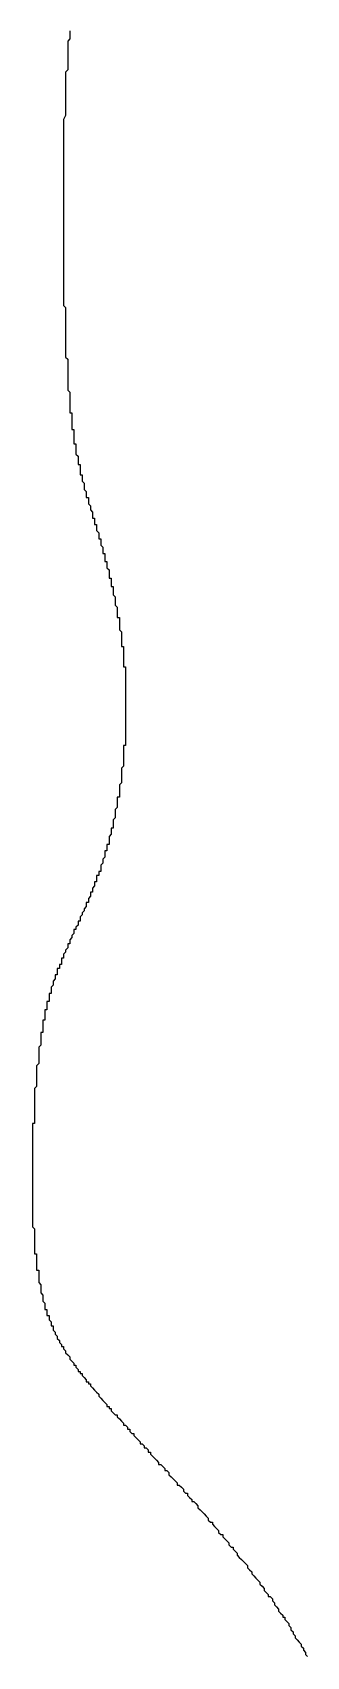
# Model space of a CAD drawing. Header units: millimetres. Extents: x 289 to 9778, y -894 to 6380.
# Drawn here: x 7139.17 to 7140.49, y 599.29 to 607.15 of the extents above; entities that cross this region are included whole.
import ezdxf

# ---------------------------------------------------------------- set-up
doc = ezdxf.new("R2010")
doc.units = ezdxf.units.MM

msp = doc.modelspace()

# ---------------------------------------------------------------- linework, layer by layer
msp.add_polyline3d([(7139.3497, 607.1575, 0), (7139.3497, 607.1475, 0), (7139.3497, 607.1375, 0), (7139.3497, 607.1275, 0), (7139.3497, 607.1175, 0), (7139.3397, 607.1075, 0), (7139.3397, 607.0875, 0), (7139.3397, 607.0775, 0), (7139.3397, 607.0675, 0), (7139.3397, 607.0575, 0), (7139.3397, 607.0475, 0), (7139.3397, 607.0275, 0), (7139.3397, 607.0175, 0), (7139.3397, 607.0075, 0), (7139.3397, 606.9975, 0), (7139.3397, 606.9775, 0), (7139.3397, 606.9675, 0), (7139.3297, 606.9575, 0), (7139.3297, 606.9375, 0), (7139.3297, 606.9275, 0), (7139.3297, 606.9175, 0), (7139.3297, 606.9075, 0), (7139.3297, 606.8875, 0), (7139.3297, 606.8775, 0), (7139.3297, 606.8675, 0), (7139.3297, 606.8475, 0), (7139.3297, 606.8375, 0), (7139.3297, 606.8275, 0), (7139.3297, 606.8075, 0), (7139.3297, 606.7975, 0), (7139.3297, 606.7875, 0), (7139.3297, 606.7675, 0), (7139.3297, 606.7575, 0), (7139.3297, 606.7475, 0), (7139.3197, 606.7275, 0), (7139.3197, 606.7175, 0), (7139.3197, 606.7075, 0), (7139.3197, 606.6875, 0), (7139.3197, 606.6775, 0), (7139.3197, 606.6575, 0), (7139.3197, 606.6475, 0), (7139.3197, 606.6375, 0), (7139.3197, 606.6175, 0), (7139.3197, 606.6075, 0), (7139.3197, 606.5975, 0), (7139.3197, 606.5775, 0), (7139.3197, 606.5675, 0), (7139.3197, 606.5475, 0), (7139.3197, 606.5375, 0), (7139.3197, 606.5275, 0), (7139.3197, 606.5075, 0), (7139.3197, 606.4975, 0), (7139.3197, 606.4875, 0), (7139.3197, 606.4675, 0), (7139.3197, 606.4575, 0), (7139.3197, 606.4375, 0), (7139.3197, 606.4275, 0), (7139.3197, 606.4175, 0), (7139.3197, 606.3975, 0), (7139.3197, 606.3875, 0), (7139.3197, 606.3675, 0), (7139.3197, 606.3575, 0), (7139.3197, 606.3475, 0), (7139.3197, 606.3275, 0), (7139.3197, 606.3175, 0), (7139.3197, 606.3075, 0), (7139.3197, 606.2875, 0), (7139.3197, 606.2775, 0), (7139.3197, 606.2675, 0), (7139.3197, 606.2475, 0), (7139.3197, 606.2375, 0), (7139.3197, 606.2275, 0), (7139.3197, 606.2075, 0), (7139.3197, 606.1975, 0), (7139.3197, 606.1875, 0), (7139.3197, 606.1675, 0), (7139.3197, 606.1575, 0), (7139.3197, 606.1475, 0), (7139.3197, 606.1275, 0), (7139.3197, 606.1175, 0), (7139.3197, 606.1075, 0), (7139.3197, 606.0875, 0), (7139.3197, 606.0775, 0), (7139.3197, 606.0675, 0), (7139.3197, 606.0575, 0), (7139.3197, 606.0375, 0), (7139.3197, 606.0275, 0), (7139.3197, 606.0175, 0), (7139.3197, 605.9975, 0), (7139.3197, 605.9875, 0), (7139.3197, 605.9775, 0), (7139.3197, 605.9675, 0), (7139.3197, 605.9575, 0), (7139.3197, 605.9375, 0), (7139.3197, 605.9275, 0), (7139.3197, 605.9175, 0), (7139.3197, 605.9075, 0), (7139.3197, 605.8975, 0), (7139.3197, 605.8775, 0), (7139.3197, 605.8675, 0), (7139.3197, 605.8575, 0), (7139.3197, 605.8475, 0), (7139.3197, 605.8375, 0), (7139.3197, 605.8275, 0), (7139.3297, 605.8175, 0), (7139.3297, 605.7975, 0), (7139.3297, 605.7875, 0), (7139.3297, 605.7775, 0), (7139.3297, 605.7675, 0), (7139.3297, 605.7575, 0), (7139.3297, 605.7475, 0), (7139.3297, 605.7375, 0), (7139.3297, 605.7275, 0), (7139.3297, 605.7175, 0), (7139.3297, 605.7075, 0), (7139.3297, 605.6975, 0), (7139.3297, 605.6875, 0), (7139.3297, 605.6775, 0), (7139.3297, 605.6675, 0), (7139.3297, 605.6575, 0), (7139.3297, 605.6475, 0), (7139.3297, 605.6375, 0), (7139.3297, 605.6275, 0), (7139.3297, 605.6175, 0), (7139.3297, 605.6075, 0), (7139.3297, 605.5975, 0), (7139.3297, 605.5975, 0), (7139.3297, 605.5875, 0), (7139.3297, 605.5775, 0), (7139.3397, 605.5675, 0), (7139.3397, 605.5575, 0), (7139.3397, 605.5475, 0), (7139.3397, 605.5375, 0), (7139.3397, 605.5375, 0), (7139.3397, 605.5275, 0), (7139.3397, 605.5175, 0), (7139.3397, 605.5075, 0), (7139.3397, 605.4975, 0), (7139.3397, 605.4975, 0), (7139.3397, 605.4875, 0), (7139.3397, 605.4775, 0), (7139.3397, 605.4675, 0), (7139.3397, 605.4575, 0), (7139.3397, 605.4575, 0), (7139.3397, 605.4475, 0), (7139.3397, 605.4375, 0), (7139.3397, 605.4375, 0), (7139.3397, 605.4275, 0), (7139.3397, 605.4175, 0), (7139.3497, 605.4075, 0), (7139.3497, 605.4075, 0), (7139.3497, 605.3975, 0), (7139.3497, 605.3875, 0), (7139.3497, 605.3875, 0), (7139.3497, 605.3775, 0), (7139.3497, 605.3675, 0), (7139.3497, 605.3675, 0), (7139.3497, 605.3575, 0), (7139.3497, 605.3475, 0), (7139.3497, 605.3475, 0), (7139.3497, 605.3375, 0), (7139.3497, 605.3375, 0), (7139.3497, 605.3275, 0), (7139.3497, 605.3175, 0), (7139.3497, 605.3175, 0), (7139.3497, 605.3075, 0), (7139.3597, 605.3075, 0), (7139.3597, 605.2975, 0), (7139.3597, 605.2875, 0), (7139.3597, 605.2875, 0), (7139.3597, 605.2775, 0), (7139.3597, 605.2775, 0), (7139.3597, 605.2675, 0), (7139.3597, 605.2675, 0), (7139.3597, 605.2575, 0), (7139.3597, 605.2575, 0), (7139.3597, 605.2475, 0), (7139.3597, 605.2475, 0), (7139.3597, 605.2375, 0), (7139.3597, 605.2375, 0), (7139.3597, 605.2275, 0), (7139.3697, 605.2275, 0), (7139.3697, 605.2175, 0), (7139.3697, 605.2175, 0), (7139.3697, 605.2075, 0), (7139.3697, 605.2075, 0), (7139.3697, 605.1975, 0), (7139.3697, 605.1975, 0), (7139.3697, 605.1875, 0), (7139.3697, 605.1875, 0), (7139.3697, 605.1775, 0), (7139.3697, 605.1775, 0), (7139.3697, 605.1775, 0), (7139.3697, 605.1675, 0), (7139.3697, 605.1675, 0), (7139.3697, 605.1575, 0), (7139.3797, 605.1575, 0), (7139.3797, 605.1475, 0), (7139.3797, 605.1475, 0), (7139.3797, 605.1475, 0), (7139.3797, 605.1375, 0), (7139.3797, 605.1375, 0), (7139.3797, 605.1275, 0), (7139.3797, 605.1275, 0), (7139.3797, 605.1275, 0), (7139.3797, 605.1175, 0), (7139.3797, 605.1175, 0), (7139.3797, 605.1075, 0), (7139.3797, 605.1075, 0), (7139.3797, 605.1075, 0), (7139.3897, 605.0975, 0), (7139.3897, 605.0975, 0), (7139.3897, 605.0975, 0), (7139.3897, 605.0875, 0), (7139.3897, 605.0875, 0), (7139.3897, 605.0775, 0), (7139.3897, 605.0775, 0), (7139.3897, 605.0775, 0), (7139.3897, 605.0675, 0), (7139.3897, 605.0675, 0), (7139.3897, 605.0675, 0), (7139.3897, 605.0575, 0), (7139.3897, 605.0575, 0), (7139.3997, 605.0575, 0), (7139.3997, 605.0475, 0), (7139.3997, 605.0475, 0), (7139.3997, 605.0375, 0), (7139.3997, 605.0375, 0), (7139.3997, 605.0375, 0), (7139.3997, 605.0275, 0), (7139.3997, 605.0275, 0), (7139.3997, 605.0275, 0), (7139.3997, 605.0175, 0), (7139.3997, 605.0175, 0), (7139.3997, 605.0175, 0), (7139.3997, 605.0075, 0), (7139.4097, 605.0075, 0), (7139.4097, 605.0075, 0), (7139.4097, 604.9975, 0), (7139.4097, 604.9975, 0), (7139.4097, 604.9975, 0), (7139.4097, 604.9875, 0), (7139.4097, 604.9875, 0), (7139.4097, 604.9875, 0), (7139.4097, 604.9775, 0), (7139.4097, 604.9775, 0), (7139.4097, 604.9775, 0), (7139.4097, 604.9775, 0), (7139.4197, 604.9675, 0), (7139.4197, 604.9675, 0), (7139.4197, 604.9675, 0), (7139.4197, 604.9575, 0), (7139.4197, 604.9575, 0), (7139.4197, 604.9575, 0), (7139.4197, 604.9475, 0), (7139.4197, 604.9475, 0), (7139.4197, 604.9475, 0), (7139.4197, 604.9375, 0), (7139.4197, 604.9375, 0), (7139.4197, 604.9375, 0), (7139.4297, 604.9275, 0), (7139.4297, 604.9275, 0), (7139.4297, 604.9275, 0), (7139.4297, 604.9175, 0), (7139.4297, 604.9175, 0), (7139.4297, 604.9175, 0), (7139.4297, 604.9175, 0), (7139.4297, 604.9075, 0), (7139.4297, 604.9075, 0), (7139.4297, 604.9075, 0), (7139.4297, 604.8975, 0), (7139.4397, 604.8975, 0), (7139.4397, 604.8975, 0), (7139.4397, 604.8875, 0), (7139.4397, 604.8875, 0), (7139.4397, 604.8875, 0), (7139.4397, 604.8775, 0), (7139.4397, 604.8775, 0), (7139.4397, 604.8775, 0), (7139.4397, 604.8675, 0), (7139.4397, 604.8675, 0), (7139.4397, 604.8675, 0), (7139.4497, 604.8575, 0), (7139.4497, 604.8575, 0), (7139.4497, 604.8575, 0), (7139.4497, 604.8575, 0), (7139.4497, 604.8475, 0), (7139.4497, 604.8475, 0), (7139.4497, 604.8475, 0), (7139.4497, 604.8375, 0), (7139.4497, 604.8375, 0), (7139.4497, 604.8375, 0), (7139.4597, 604.8275, 0), (7139.4597, 604.8275, 0), (7139.4597, 604.8275, 0), (7139.4597, 604.8175, 0), (7139.4597, 604.8175, 0), (7139.4597, 604.8175, 0), (7139.4597, 604.8075, 0), (7139.4597, 604.8075, 0), (7139.4597, 604.8075, 0), (7139.4597, 604.7975, 0), (7139.4697, 604.7975, 0), (7139.4697, 604.7975, 0), (7139.4697, 604.7875, 0), (7139.4697, 604.7875, 0), (7139.4697, 604.7875, 0), (7139.4697, 604.7775, 0), (7139.4697, 604.7775, 0), (7139.4697, 604.7775, 0), (7139.4697, 604.7675, 0), (7139.4697, 604.7675, 0), (7139.4797, 604.7675, 0), (7139.4797, 604.7575, 0), (7139.4797, 604.7575, 0), (7139.4797, 604.7575, 0), (7139.4797, 604.7475, 0), (7139.4797, 604.7475, 0), (7139.4797, 604.7475, 0), (7139.4797, 604.7375, 0), (7139.4797, 604.7375, 0), (7139.4797, 604.7375, 0), (7139.4897, 604.7275, 0), (7139.4897, 604.7275, 0), (7139.4897, 604.7275, 0), (7139.4897, 604.7175, 0), (7139.4897, 604.7175, 0), (7139.4897, 604.7175, 0), (7139.4897, 604.7075, 0), (7139.4897, 604.7075, 0), (7139.4897, 604.6975, 0), (7139.4897, 604.6975, 0), (7139.4997, 604.6975, 0), (7139.4997, 604.6875, 0), (7139.4997, 604.6875, 0), (7139.4997, 604.6875, 0), (7139.4997, 604.6775, 0), (7139.4997, 604.6775, 0), (7139.4997, 604.6775, 0), (7139.4997, 604.6675, 0), (7139.4997, 604.6675, 0), (7139.5097, 604.6575, 0), (7139.5097, 604.6575, 0), (7139.5097, 604.6575, 0), (7139.5097, 604.6475, 0), (7139.5097, 604.6475, 0), (7139.5097, 604.6475, 0), (7139.5097, 604.6375, 0), (7139.5097, 604.6375, 0), (7139.5097, 604.6275, 0), (7139.5097, 604.6275, 0), (7139.5197, 604.6275, 0), (7139.5197, 604.6175, 0), (7139.5197, 604.6175, 0), (7139.5197, 604.6075, 0), (7139.5197, 604.6075, 0), (7139.5197, 604.6075, 0), (7139.5197, 604.5975, 0), (7139.5197, 604.5975, 0), (7139.5197, 604.5875, 0), (7139.5297, 604.5875, 0), (7139.5297, 604.5875, 0), (7139.5297, 604.5775, 0), (7139.5297, 604.5775, 0), (7139.5297, 604.5675, 0), (7139.5297, 604.5675, 0), (7139.5297, 604.5675, 0), (7139.5297, 604.5575, 0), (7139.5297, 604.5575, 0), (7139.5397, 604.5475, 0), (7139.5397, 604.5475, 0), (7139.5397, 604.5375, 0), (7139.5397, 604.5375, 0), (7139.5397, 604.5375, 0), (7139.5397, 604.5275, 0), (7139.5397, 604.5275, 0), (7139.5397, 604.5175, 0), (7139.5397, 604.5175, 0), (7139.5397, 604.5075, 0), (7139.5497, 604.5075, 0), (7139.5497, 604.4975, 0), (7139.5497, 604.4975, 0), (7139.5497, 604.4975, 0), (7139.5497, 604.4875, 0), (7139.5497, 604.4875, 0), (7139.5497, 604.4775, 0), (7139.5497, 604.4775, 0), (7139.5497, 604.4675, 0), (7139.5597, 604.4675, 0), (7139.5597, 604.4575, 0), (7139.5597, 604.4575, 0), (7139.5597, 604.4475, 0), (7139.5597, 604.4475, 0), (7139.5597, 604.4475, 0), (7139.5597, 604.4375, 0), (7139.5597, 604.4375, 0), (7139.5597, 604.4275, 0), (7139.5597, 604.4275, 0), (7139.5697, 604.4175, 0), (7139.5697, 604.4175, 0), (7139.5697, 604.4075, 0), (7139.5697, 604.4075, 0), (7139.5697, 604.3975, 0), (7139.5697, 604.3975, 0), (7139.5697, 604.3875, 0), (7139.5697, 604.3875, 0), (7139.5697, 604.3775, 0), (7139.5697, 604.3775, 0), (7139.5797, 604.3675, 0), (7139.5797, 604.3675, 0), (7139.5797, 604.3575, 0), (7139.5797, 604.3575, 0), (7139.5797, 604.3475, 0), (7139.5797, 604.3475, 0), (7139.5797, 604.3375, 0), (7139.5797, 604.3375, 0), (7139.5797, 604.3275, 0), (7139.5797, 604.3275, 0), (7139.5797, 604.3175, 0), (7139.5897, 604.3175, 0), (7139.5897, 604.3075, 0), (7139.5897, 604.3075, 0), (7139.5897, 604.2975, 0), (7139.5897, 604.2975, 0), (7139.5897, 604.2875, 0), (7139.5897, 604.2875, 0), (7139.5897, 604.2775, 0), (7139.5897, 604.2775, 0), (7139.5897, 604.2675, 0), (7139.5897, 604.2675, 0), (7139.5897, 604.2575, 0), (7139.5997, 604.2475, 0), (7139.5997, 604.2475, 0), (7139.5997, 604.2375, 0), (7139.5997, 604.2375, 0), (7139.5997, 604.2275, 0), (7139.5997, 604.2275, 0), (7139.5997, 604.2175, 0), (7139.5997, 604.2175, 0), (7139.5997, 604.2075, 0), (7139.5997, 604.2075, 0), (7139.5997, 604.1975, 0), (7139.5997, 604.1975, 0), (7139.5997, 604.1875, 0), (7139.5997, 604.1775, 0), (7139.6097, 604.1775, 0), (7139.6097, 604.1675, 0), (7139.6097, 604.1675, 0), (7139.6097, 604.1575, 0), (7139.6097, 604.1575, 0), (7139.6097, 604.1475, 0), (7139.6097, 604.1375, 0), (7139.6097, 604.1375, 0), (7139.6097, 604.1275, 0), (7139.6097, 604.1275, 0), (7139.6097, 604.1175, 0), (7139.6097, 604.1175, 0), (7139.6097, 604.1075, 0), (7139.6097, 604.0975, 0), (7139.6097, 604.0975, 0), (7139.6097, 604.0875, 0), (7139.6097, 604.0875, 0), (7139.6097, 604.0775, 0), (7139.6197, 604.0775, 0), (7139.6197, 604.0675, 0), (7139.6197, 604.0575, 0), (7139.6197, 604.0575, 0), (7139.6197, 604.0475, 0), (7139.6197, 604.0475, 0), (7139.6197, 604.0375, 0), (7139.6197, 604.0275, 0), (7139.6197, 604.0275, 0), (7139.6197, 604.0175, 0), (7139.6197, 604.0175, 0), (7139.6197, 604.0075, 0), (7139.6197, 603.9975, 0), (7139.6197, 603.9975, 0), (7139.6197, 603.9875, 0), (7139.6197, 603.9875, 0), (7139.6197, 603.9775, 0), (7139.6197, 603.9675, 0), (7139.6197, 603.9675, 0), (7139.6197, 603.9575, 0), (7139.6197, 603.9575, 0), (7139.6197, 603.9475, 0), (7139.6197, 603.9375, 0), (7139.6197, 603.9375, 0), (7139.6197, 603.9275, 0), (7139.6197, 603.9275, 0), (7139.6197, 603.9175, 0), (7139.6197, 603.9075, 0), (7139.6197, 603.9075, 0), (7139.6197, 603.8975, 0), (7139.6197, 603.8875, 0), (7139.6197, 603.8875, 0), (7139.6197, 603.8775, 0), (7139.6197, 603.8775, 0), (7139.6197, 603.8675, 0), (7139.6197, 603.8575, 0), (7139.6197, 603.8575, 0), (7139.6197, 603.8475, 0), (7139.6197, 603.8375, 0), (7139.6197, 603.8375, 0), (7139.6197, 603.8275, 0), (7139.6197, 603.8275, 0), (7139.6197, 603.8175, 0), (7139.6197, 603.8075, 0), (7139.6197, 603.8075, 0), (7139.6197, 603.7975, 0), (7139.6197, 603.7875, 0), (7139.6197, 603.7875, 0), (7139.6197, 603.7775, 0), (7139.6197, 603.7675, 0), (7139.6197, 603.7675, 0), (7139.6197, 603.7575, 0), (7139.6197, 603.7575, 0), (7139.6197, 603.7475, 0), (7139.6197, 603.7375, 0), (7139.6197, 603.7375, 0), (7139.6197, 603.7275, 0), (7139.6197, 603.7175, 0), (7139.6197, 603.7175, 0), (7139.6197, 603.7075, 0), (7139.6197, 603.6975, 0), (7139.6097, 603.6975, 0), (7139.6097, 603.6875, 0), (7139.6097, 603.6875, 0), (7139.6097, 603.6775, 0), (7139.6097, 603.6675, 0), (7139.6097, 603.6675, 0), (7139.6097, 603.6575, 0), (7139.6097, 603.6475, 0), (7139.6097, 603.6475, 0), (7139.6097, 603.6375, 0), (7139.6097, 603.6275, 0), (7139.6097, 603.6275, 0), (7139.6097, 603.6175, 0), (7139.6097, 603.6075, 0), (7139.6097, 603.6075, 0), (7139.6097, 603.5975, 0), (7139.6097, 603.5975, 0), (7139.5997, 603.5875, 0), (7139.5997, 603.5775, 0), (7139.5997, 603.5775, 0), (7139.5997, 603.5675, 0), (7139.5997, 603.5575, 0), (7139.5997, 603.5575, 0), (7139.5997, 603.5475, 0), (7139.5997, 603.5375, 0), (7139.5997, 603.5375, 0), (7139.5997, 603.5275, 0), (7139.5997, 603.5175, 0), (7139.5997, 603.5175, 0), (7139.5897, 603.5075, 0), (7139.5897, 603.5075, 0), (7139.5897, 603.4975, 0), (7139.5897, 603.4875, 0), (7139.5897, 603.4875, 0), (7139.5897, 603.4775, 0), (7139.5897, 603.4675, 0), (7139.5897, 603.4675, 0), (7139.5897, 603.4575, 0), (7139.5897, 603.4475, 0), (7139.5797, 603.4475, 0), (7139.5797, 603.4375, 0), (7139.5797, 603.4375, 0), (7139.5797, 603.4275, 0), (7139.5797, 603.4175, 0), (7139.5797, 603.4175, 0), (7139.5797, 603.4075, 0), (7139.5797, 603.3975, 0), (7139.5797, 603.3975, 0), (7139.5697, 603.3875, 0), (7139.5697, 603.3775, 0), (7139.5697, 603.3775, 0), (7139.5697, 603.3675, 0), (7139.5697, 603.3675, 0), (7139.5697, 603.3575, 0), (7139.5697, 603.3475, 0), (7139.5697, 603.3475, 0), (7139.5597, 603.3375, 0), (7139.5597, 603.3275, 0), (7139.5597, 603.3275, 0), (7139.5597, 603.3175, 0), (7139.5597, 603.3175, 0), (7139.5597, 603.3075, 0), (7139.5597, 603.2975, 0), (7139.5497, 603.2975, 0), (7139.5497, 603.2875, 0), (7139.5497, 603.2775, 0), (7139.5497, 603.2775, 0), (7139.5497, 603.2675, 0), (7139.5497, 603.2675, 0), (7139.5397, 603.2575, 0), (7139.5397, 603.2475, 0), (7139.5397, 603.2475, 0), (7139.5397, 603.2375, 0), (7139.5397, 603.2375, 0), (7139.5397, 603.2275, 0), (7139.5397, 603.2175, 0), (7139.5297, 603.2175, 0), (7139.5297, 603.2075, 0), (7139.5297, 603.2075, 0), (7139.5297, 603.1975, 0), (7139.5297, 603.1875, 0), (7139.5197, 603.1875, 0), (7139.5197, 603.1775, 0), (7139.5197, 603.1775, 0), (7139.5197, 603.1675, 0), (7139.5197, 603.1575, 0), (7139.5197, 603.1575, 0), (7139.5097, 603.1475, 0), (7139.5097, 603.1475, 0), (7139.5097, 603.1375, 0), (7139.5097, 603.1275, 0), (7139.5097, 603.1275, 0), (7139.4997, 603.1175, 0), (7139.4997, 603.1175, 0), (7139.4997, 603.1075, 0), (7139.4997, 603.1075, 0), (7139.4997, 603.0975, 0), (7139.4997, 603.0875, 0), (7139.4897, 603.0875, 0), (7139.4897, 603.0775, 0), (7139.4897, 603.0775, 0), (7139.4897, 603.0675, 0), (7139.4797, 603.0675, 0), (7139.4797, 603.0575, 0), (7139.4797, 603.0575, 0), (7139.4797, 603.0475, 0), (7139.4797, 603.0375, 0), (7139.4697, 603.0375, 0), (7139.4697, 603.0275, 0), (7139.4697, 603.0275, 0), (7139.4697, 603.0175, 0), (7139.4697, 603.0175, 0), (7139.4597, 603.0075, 0), (7139.4597, 603.0075, 0), (7139.4597, 602.9975, 0), (7139.4597, 602.9975, 0), (7139.4597, 602.9875, 0), (7139.4497, 602.9875, 0), (7139.4497, 602.9775, 0), (7139.4497, 602.9775, 0), (7139.4497, 602.9675, 0), (7139.4497, 602.9675, 0), (7139.4397, 602.9575, 0), (7139.4397, 602.9475, 0), (7139.4397, 602.9475, 0), (7139.4397, 602.9375, 0), (7139.4297, 602.9375, 0), (7139.4297, 602.9275, 0), (7139.4297, 602.9275, 0), (7139.4297, 602.9175, 0), (7139.4297, 602.9175, 0), (7139.4197, 602.9075, 0), (7139.4197, 602.9075, 0), (7139.4197, 602.8975, 0), (7139.4197, 602.8975, 0), (7139.4197, 602.8975, 0), (7139.4097, 602.8875, 0), (7139.4097, 602.8875, 0), (7139.4097, 602.8775, 0), (7139.4097, 602.8775, 0), (7139.3997, 602.8675, 0), (7139.3997, 602.8675, 0), (7139.3997, 602.8575, 0), (7139.3997, 602.8575, 0), (7139.3997, 602.8475, 0), (7139.3897, 602.8475, 0), (7139.3897, 602.8375, 0), (7139.3897, 602.8375, 0), (7139.3897, 602.8275, 0), (7139.3897, 602.8275, 0), (7139.3797, 602.8175, 0), (7139.3797, 602.8175, 0), (7139.3797, 602.8075, 0), (7139.3797, 602.8075, 0), (7139.3697, 602.8075, 0), (7139.3697, 602.7975, 0), (7139.3697, 602.7975, 0), (7139.3697, 602.7875, 0), (7139.3697, 602.7875, 0), (7139.3597, 602.7775, 0), (7139.3597, 602.7775, 0), (7139.3597, 602.7675, 0), (7139.3597, 602.7675, 0), (7139.3597, 602.7675, 0), (7139.3497, 602.7575, 0), (7139.3497, 602.7575, 0), (7139.3497, 602.7475, 0), (7139.3497, 602.7475, 0), (7139.3497, 602.7375, 0), (7139.3397, 602.7375, 0), (7139.3397, 602.7275, 0), (7139.3397, 602.7275, 0), (7139.3397, 602.7275, 0), (7139.3397, 602.7175, 0), (7139.3397, 602.7175, 0), (7139.3297, 602.7075, 0), (7139.3297, 602.7075, 0), (7139.3297, 602.6975, 0), (7139.3297, 602.6975, 0), (7139.3297, 602.6975, 0), (7139.3197, 602.6875, 0), (7139.3197, 602.6875, 0), (7139.3197, 602.6775, 0), (7139.3197, 602.6775, 0), (7139.3197, 602.6675, 0), (7139.3197, 602.6675, 0), (7139.3097, 602.6675, 0), (7139.3097, 602.6575, 0), (7139.3097, 602.6575, 0), (7139.3097, 602.6475, 0), (7139.3097, 602.6475, 0), (7139.3097, 602.6375, 0), (7139.2997, 602.6375, 0), (7139.2997, 602.6375, 0), (7139.2997, 602.6275, 0), (7139.2997, 602.6275, 0), (7139.2997, 602.6175, 0), (7139.2997, 602.6175, 0), (7139.2897, 602.6175, 0), (7139.2897, 602.6075, 0), (7139.2897, 602.6075, 0), (7139.2897, 602.5975, 0), (7139.2897, 602.5975, 0), (7139.2897, 602.5875, 0), (7139.2797, 602.5875, 0), (7139.2797, 602.5875, 0), (7139.2797, 602.5775, 0), (7139.2797, 602.5775, 0), (7139.2797, 602.5675, 0), (7139.2797, 602.5675, 0), (7139.2797, 602.5675, 0), (7139.2697, 602.5575, 0), (7139.2697, 602.5575, 0), (7139.2697, 602.5475, 0), (7139.2697, 602.5475, 0), (7139.2697, 602.5375, 0), (7139.2697, 602.5375, 0), (7139.2697, 602.5375, 0), (7139.2597, 602.5275, 0), (7139.2597, 602.5275, 0), (7139.2597, 602.5175, 0), (7139.2597, 602.5175, 0), (7139.2597, 602.5075, 0), (7139.2597, 602.5075, 0), (7139.2597, 602.5075, 0), (7139.2597, 602.4975, 0), (7139.2497, 602.4975, 0), (7139.2497, 602.4875, 0), (7139.2497, 602.4875, 0), (7139.2497, 602.4775, 0), (7139.2497, 602.4775, 0), (7139.2497, 602.4775, 0), (7139.2497, 602.4675, 0), (7139.2497, 602.4675, 0), (7139.2497, 602.4575, 0), (7139.2397, 602.4575, 0), (7139.2397, 602.4475, 0), (7139.2397, 602.4475, 0), (7139.2397, 602.4375, 0), (7139.2397, 602.4375, 0), (7139.2397, 602.4275, 0), (7139.2397, 602.4275, 0), (7139.2397, 602.4275, 0), (7139.2397, 602.4175, 0), (7139.2297, 602.4175, 0), (7139.2297, 602.4075, 0), (7139.2297, 602.4075, 0), (7139.2297, 602.3975, 0), (7139.2297, 602.3975, 0), (7139.2297, 602.3875, 0), (7139.2297, 602.3875, 0), (7139.2297, 602.3775, 0), (7139.2297, 602.3775, 0), (7139.2297, 602.3675, 0), (7139.2197, 602.3675, 0), (7139.2197, 602.3575, 0), (7139.2197, 602.3575, 0), (7139.2197, 602.3475, 0), (7139.2197, 602.3475, 0), (7139.2197, 602.3375, 0), (7139.2197, 602.3375, 0), (7139.2197, 602.3275, 0), (7139.2197, 602.3275, 0), (7139.2197, 602.3175, 0), (7139.2197, 602.3175, 0), (7139.2197, 602.3075, 0), (7139.2097, 602.3075, 0), (7139.2097, 602.2975, 0), (7139.2097, 602.2975, 0), (7139.2097, 602.2875, 0), (7139.2097, 602.2875, 0), (7139.2097, 602.2775, 0), (7139.2097, 602.2775, 0), (7139.2097, 602.2675, 0), (7139.2097, 602.2675, 0), (7139.2097, 602.2575, 0), (7139.2097, 602.2575, 0), (7139.2097, 602.2475, 0), (7139.2097, 602.2475, 0), (7139.1997, 602.2375, 0), (7139.1997, 602.2375, 0), (7139.1997, 602.2275, 0), (7139.1997, 602.2275, 0), (7139.1997, 602.2175, 0), (7139.1997, 602.2075, 0), (7139.1997, 602.2075, 0), (7139.1997, 602.1975, 0), (7139.1997, 602.1975, 0), (7139.1997, 602.1875, 0), (7139.1997, 602.1875, 0), (7139.1997, 602.1775, 0), (7139.1997, 602.1775, 0), (7139.1997, 602.1675, 0), (7139.1997, 602.1575, 0), (7139.1997, 602.1575, 0), (7139.1897, 602.1475, 0), (7139.1897, 602.1475, 0), (7139.1897, 602.1375, 0), (7139.1897, 602.1375, 0), (7139.1897, 602.1275, 0), (7139.1897, 602.1175, 0), (7139.1897, 602.1175, 0), (7139.1897, 602.1075, 0), (7139.1897, 602.1075, 0), (7139.1897, 602.0975, 0), (7139.1897, 602.0975, 0), (7139.1897, 602.0875, 0), (7139.1897, 602.0775, 0), (7139.1897, 602.0775, 0), (7139.1897, 602.0675, 0), (7139.1897, 602.0675, 0), (7139.1897, 602.0575, 0), (7139.1897, 602.0475, 0), (7139.1897, 602.0475, 0), (7139.1797, 602.0375, 0), (7139.1797, 602.0375, 0), (7139.1797, 602.0275, 0), (7139.1797, 602.0175, 0), (7139.1797, 602.0175, 0), (7139.1797, 602.0075, 0), (7139.1797, 601.9975, 0), (7139.1797, 601.9975, 0), (7139.1797, 601.9875, 0), (7139.1797, 601.9775, 0), (7139.1797, 601.9775, 0), (7139.1797, 601.9675, 0), (7139.1797, 601.9675, 0), (7139.1797, 601.9575, 0), (7139.1797, 601.9475, 0), (7139.1797, 601.9475, 0), (7139.1797, 601.9375, 0), (7139.1797, 601.9275, 0), (7139.1797, 601.9275, 0), (7139.1797, 601.9175, 0), (7139.1797, 601.9075, 0), (7139.1797, 601.9075, 0), (7139.1797, 601.8975, 0), (7139.1797, 601.8875, 0), (7139.1797, 601.8875, 0), (7139.1797, 601.8775, 0), (7139.1797, 601.8675, 0), (7139.1697, 601.8675, 0), (7139.1697, 601.8575, 0), (7139.1697, 601.8475, 0), (7139.1697, 601.8475, 0), (7139.1697, 601.8375, 0), (7139.1697, 601.8275, 0), (7139.1697, 601.8175, 0), (7139.1697, 601.8175, 0), (7139.1697, 601.8075, 0), (7139.1697, 601.7975, 0), (7139.1697, 601.7975, 0), (7139.1697, 601.7875, 0), (7139.1697, 601.7775, 0), (7139.1697, 601.7775, 0), (7139.1697, 601.7675, 0), (7139.1697, 601.7575, 0), (7139.1697, 601.7575, 0), (7139.1697, 601.7475, 0), (7139.1697, 601.7375, 0), (7139.1697, 601.7275, 0), (7139.1697, 601.7275, 0), (7139.1697, 601.7175, 0), (7139.1697, 601.7075, 0), (7139.1697, 601.7075, 0), (7139.1697, 601.6975, 0), (7139.1697, 601.6875, 0), (7139.1697, 601.6775, 0), (7139.1697, 601.6775, 0), (7139.1697, 601.6675, 0), (7139.1697, 601.6575, 0), (7139.1697, 601.6575, 0), (7139.1697, 601.6475, 0), (7139.1697, 601.6375, 0), (7139.1697, 601.6275, 0), (7139.1697, 601.6275, 0), (7139.1697, 601.6175, 0), (7139.1697, 601.6075, 0), (7139.1697, 601.6075, 0), (7139.1697, 601.5975, 0), (7139.1697, 601.5875, 0), (7139.1697, 601.5775, 0), (7139.1697, 601.5775, 0), (7139.1697, 601.5675, 0), (7139.1697, 601.5575, 0), (7139.1697, 601.5575, 0), (7139.1697, 601.5475, 0), (7139.1697, 601.5375, 0), (7139.1697, 601.5275, 0), (7139.1697, 601.5275, 0), (7139.1697, 601.5175, 0), (7139.1697, 601.5075, 0), (7139.1697, 601.5075, 0), (7139.1697, 601.4975, 0), (7139.1697, 601.4875, 0), (7139.1697, 601.4775, 0), (7139.1697, 601.4775, 0), (7139.1697, 601.4675, 0), (7139.1697, 601.4575, 0), (7139.1697, 601.4575, 0), (7139.1697, 601.4475, 0), (7139.1697, 601.4375, 0), (7139.1697, 601.4275, 0), (7139.1697, 601.4275, 0), (7139.1697, 601.4175, 0), (7139.1697, 601.4075, 0), (7139.1697, 601.4075, 0), (7139.1697, 601.3975, 0), (7139.1697, 601.3875, 0), (7139.1697, 601.3875, 0), (7139.1697, 601.3775, 0), (7139.1697, 601.3675, 0), (7139.1797, 601.3575, 0), (7139.1797, 601.3575, 0), (7139.1797, 601.3475, 0), (7139.1797, 601.3375, 0), (7139.1797, 601.3375, 0), (7139.1797, 601.3275, 0), (7139.1797, 601.3175, 0), (7139.1797, 601.3175, 0), (7139.1797, 601.3075, 0), (7139.1797, 601.2975, 0), (7139.1797, 601.2975, 0), (7139.1797, 601.2875, 0), (7139.1797, 601.2775, 0), (7139.1797, 601.2775, 0), (7139.1797, 601.2675, 0), (7139.1797, 601.2575, 0), (7139.1797, 601.2575, 0), (7139.1797, 601.2475, 0), (7139.1797, 601.2375, 0), (7139.1897, 601.2375, 0), (7139.1897, 601.2275, 0), (7139.1897, 601.2275, 0), (7139.1897, 601.2175, 0), (7139.1897, 601.2075, 0), (7139.1897, 601.2075, 0), (7139.1897, 601.1975, 0), (7139.1897, 601.1875, 0), (7139.1897, 601.1875, 0), (7139.1897, 601.1775, 0), (7139.1897, 601.1775, 0), (7139.1897, 601.1675, 0), (7139.1897, 601.1575, 0), (7139.1997, 601.1575, 0), (7139.1997, 601.1475, 0), (7139.1997, 601.1375, 0), (7139.1997, 601.1375, 0), (7139.1997, 601.1275, 0), (7139.1997, 601.1275, 0), (7139.1997, 601.1175, 0), (7139.1997, 601.1175, 0), (7139.1997, 601.1075, 0), (7139.1997, 601.0975, 0), (7139.1997, 601.0975, 0), (7139.2097, 601.0875, 0), (7139.2097, 601.0875, 0), (7139.2097, 601.0775, 0), (7139.2097, 601.0775, 0), (7139.2097, 601.0675, 0), (7139.2097, 601.0675, 0), (7139.2097, 601.0575, 0), (7139.2097, 601.0475, 0), (7139.2097, 601.0475, 0), (7139.2197, 601.0375, 0), (7139.2197, 601.0375, 0), (7139.2197, 601.0275, 0), (7139.2197, 601.0275, 0), (7139.2197, 601.0175, 0), (7139.2197, 601.0175, 0), (7139.2197, 601.0075, 0), (7139.2197, 601.0075, 0), (7139.2297, 600.9975, 0), (7139.2297, 600.9975, 0), (7139.2297, 600.9875, 0), (7139.2297, 600.9875, 0), (7139.2297, 600.9775, 0), (7139.2297, 600.9775, 0), (7139.2297, 600.9675, 0), (7139.2397, 600.9675, 0), (7139.2397, 600.9675, 0), (7139.2397, 600.9575, 0), (7139.2397, 600.9575, 0), (7139.2397, 600.9475, 0), (7139.2397, 600.9475, 0), (7139.2397, 600.9375, 0), (7139.2497, 600.9375, 0), (7139.2497, 600.9275, 0), (7139.2497, 600.9275, 0), (7139.2497, 600.9275, 0), (7139.2497, 600.9175, 0), (7139.2497, 600.9175, 0), (7139.2597, 600.9075, 0), (7139.2597, 600.9075, 0), (7139.2597, 600.8975, 0), (7139.2597, 600.8975, 0), (7139.2597, 600.8975, 0), (7139.2597, 600.8875, 0), (7139.2697, 600.8875, 0), (7139.2697, 600.8775, 0), (7139.2697, 600.8775, 0), (7139.2697, 600.8675, 0), (7139.2697, 600.8675, 0), (7139.2697, 600.8675, 0), (7139.2797, 600.8575, 0), (7139.2797, 600.8575, 0), (7139.2797, 600.8475, 0), (7139.2797, 600.8475, 0), (7139.2797, 600.8475, 0), (7139.2897, 600.8375, 0), (7139.2897, 600.8375, 0), (7139.2897, 600.8275, 0), (7139.2897, 600.8275, 0), (7139.2997, 600.8175, 0), (7139.2997, 600.8175, 0), (7139.2997, 600.8175, 0), (7139.2997, 600.8075, 0), (7139.2997, 600.8075, 0), (7139.3097, 600.7975, 0), (7139.3097, 600.7975, 0), (7139.3097, 600.7975, 0), (7139.3097, 600.7875, 0), (7139.3197, 600.7875, 0), (7139.3197, 600.7775, 0), (7139.3197, 600.7775, 0), (7139.3197, 600.7775, 0), (7139.3297, 600.7675, 0), (7139.3297, 600.7675, 0), (7139.3297, 600.7575, 0), (7139.3297, 600.7575, 0), (7139.3397, 600.7475, 0), (7139.3397, 600.7475, 0), (7139.3397, 600.7475, 0), (7139.3497, 600.7375, 0), (7139.3497, 600.7375, 0), (7139.3497, 600.7275, 0), (7139.3497, 600.7275, 0), (7139.3597, 600.7175, 0), (7139.3597, 600.7175, 0), (7139.3597, 600.7175, 0), (7139.3697, 600.7075, 0), (7139.3697, 600.7075, 0), (7139.3697, 600.6975, 0), (7139.3797, 600.6975, 0), (7139.3797, 600.6875, 0), (7139.3797, 600.6875, 0), (7139.3897, 600.6775, 0), (7139.3897, 600.6775, 0), (7139.3897, 600.6675, 0), (7139.3997, 600.6675, 0), (7139.3997, 600.6675, 0), (7139.3997, 600.6575, 0), (7139.4097, 600.6575, 0), (7139.4097, 600.6475, 0), (7139.4097, 600.6475, 0), (7139.4197, 600.6375, 0), (7139.4197, 600.6375, 0), (7139.4297, 600.6275, 0), (7139.4297, 600.6275, 0), (7139.4297, 600.6175, 0), (7139.4397, 600.6175, 0), (7139.4397, 600.6075, 0), (7139.4497, 600.6075, 0), (7139.4497, 600.5975, 0), (7139.4497, 600.5975, 0), (7139.4597, 600.5875, 0), (7139.4597, 600.5875, 0), (7139.4697, 600.5775, 0), (7139.4697, 600.5775, 0), (7139.4797, 600.5675, 0), (7139.4797, 600.5675, 0), (7139.4897, 600.5575, 0), (7139.4897, 600.5475, 0), (7139.4897, 600.5475, 0), (7139.4997, 600.5375, 0), (7139.4997, 600.5375, 0), (7139.5097, 600.5275, 0), (7139.5097, 600.5275, 0), (7139.5197, 600.5175, 0), (7139.5197, 600.5175, 0), (7139.5297, 600.5075, 0), (7139.5297, 600.4975, 0), (7139.5397, 600.4975, 0), (7139.5397, 600.4875, 0), (7139.5497, 600.4875, 0), (7139.5497, 600.4775, 0), (7139.5597, 600.4675, 0), (7139.5597, 600.4675, 0), (7139.5697, 600.4575, 0), (7139.5797, 600.4575, 0), (7139.5797, 600.4475, 0), (7139.5897, 600.4375, 0), (7139.5897, 600.4375, 0), (7139.5997, 600.4275, 0), (7139.5997, 600.4275, 0), (7139.6097, 600.4175, 0), (7139.6097, 600.4075, 0), (7139.6197, 600.4075, 0), (7139.6297, 600.3975, 0), (7139.6297, 600.3875, 0), (7139.6397, 600.3875, 0), (7139.6397, 600.3775, 0), (7139.6497, 600.3675, 0), (7139.6597, 600.3675, 0), (7139.6597, 600.3575, 0), (7139.6697, 600.3475, 0), (7139.6697, 600.3475, 0), (7139.6797, 600.3375, 0), (7139.6897, 600.3275, 0), (7139.6897, 600.3175, 0), (7139.6997, 600.3175, 0), (7139.7097, 600.3075, 0), (7139.7097, 600.2975, 0), (7139.7197, 600.2975, 0), (7139.7297, 600.2875, 0), (7139.7297, 600.2775, 0), (7139.7397, 600.2775, 0), (7139.7397, 600.2675, 0), (7139.7497, 600.2575, 0), (7139.7597, 600.2475, 0), (7139.7597, 600.2475, 0), (7139.7697, 600.2375, 0), (7139.7797, 600.2275, 0), (7139.7797, 600.2175, 0), (7139.7897, 600.2175, 0), (7139.7997, 600.2075, 0), (7139.8097, 600.1975, 0), (7139.8097, 600.1875, 0), (7139.8197, 600.1875, 0), (7139.8297, 600.1775, 0), (7139.8297, 600.1675, 0), (7139.8397, 600.1575, 0), (7139.8497, 600.1475, 0), (7139.8497, 600.1475, 0), (7139.8597, 600.1375, 0), (7139.8697, 600.1275, 0), (7139.8697, 600.1175, 0), (7139.8797, 600.1175, 0), (7139.8897, 600.1075, 0), (7139.8997, 600.0975, 0), (7139.8997, 600.0875, 0), (7139.9097, 600.0775, 0), (7139.9197, 600.0775, 0), (7139.9197, 600.0675, 0), (7139.9297, 600.0575, 0), (7139.9397, 600.0475, 0), (7139.9397, 600.0375, 0), (7139.9497, 600.0375, 0), (7139.9597, 600.0275, 0), (7139.9697, 600.0175, 0), (7139.9697, 600.0075, 0), (7139.9797, 599.9975, 0), (7139.9897, 599.9875, 0), (7139.9897, 599.9875, 0), (7139.9997, 599.9775, 0), (7140.0097, 599.9675, 0), (7140.0197, 599.9575, 0), (7140.0197, 599.9475, 0), (7140.0297, 599.9375, 0), (7140.0397, 599.9375, 0), (7140.0397, 599.9275, 0), (7140.0497, 599.9175, 0), (7140.0597, 599.9075, 0), (7140.0697, 599.8975, 0), (7140.0697, 599.8875, 0), (7140.0797, 599.8775, 0), (7140.0897, 599.8775, 0), (7140.0897, 599.8675, 0), (7140.0997, 599.8575, 0), (7140.1097, 599.8475, 0), (7140.1197, 599.8375, 0), (7140.1197, 599.8275, 0), (7140.1297, 599.8175, 0), (7140.1397, 599.8175, 0), (7140.1397, 599.8075, 0), (7140.1497, 599.7975, 0), (7140.1597, 599.7875, 0), (7140.1597, 599.7775, 0), (7140.1697, 599.7675, 0), (7140.1797, 599.7575, 0), (7140.1897, 599.7475, 0), (7140.1897, 599.7475, 0), (7140.1997, 599.7375, 0), (7140.2097, 599.7275, 0), (7140.2097, 599.7175, 0), (7140.2197, 599.7075, 0), (7140.2297, 599.6975, 0), (7140.2297, 599.6875, 0), (7140.2397, 599.6775, 0), (7140.2497, 599.6675, 0), (7140.2497, 599.6675, 0), (7140.2597, 599.6575, 0), (7140.2697, 599.6475, 0), (7140.2697, 599.6375, 0), (7140.2797, 599.6275, 0), (7140.2897, 599.6175, 0), (7140.2897, 599.6075, 0), (7140.2997, 599.5975, 0), (7140.3097, 599.5875, 0), (7140.3097, 599.5775, 0), (7140.3197, 599.5775, 0), (7140.3297, 599.5675, 0), (7140.3297, 599.5575, 0), (7140.3397, 599.5475, 0), (7140.3397, 599.5375, 0), (7140.3497, 599.5275, 0), (7140.3597, 599.5175, 0), (7140.3597, 599.5075, 0), (7140.3697, 599.4975, 0), (7140.3797, 599.4875, 0), (7140.3797, 599.4775, 0), (7140.3897, 599.4775, 0), (7140.3897, 599.4675, 0), (7140.3997, 599.4575, 0), (7140.4097, 599.4475, 0), (7140.4097, 599.4375, 0), (7140.4197, 599.4275, 0), (7140.4197, 599.4175, 0), (7140.4297, 599.4075, 0), (7140.4297, 599.3975, 0), (7140.4397, 599.3875, 0), (7140.4397, 599.3775, 0), (7140.4497, 599.3675, 0), (7140.4597, 599.3575, 0), (7140.4597, 599.3575, 0), (7140.4697, 599.3475, 0), (7140.4697, 599.3375, 0), (7140.4797, 599.3275, 0), (7140.4797, 599.3175, 0), (7140.4897, 599.3075, 0), (7140.4897, 599.2975, 0), (7140.4997, 599.2875, 0)])

doc.saveas('drawing.dxf')
